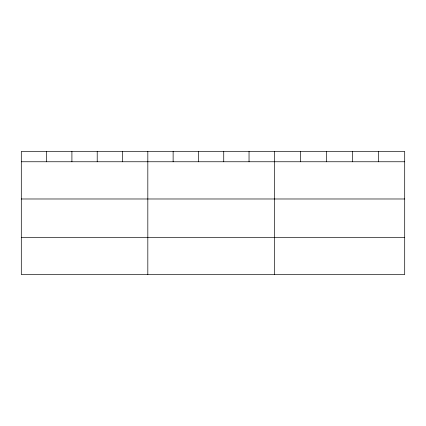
<?xml version="1.0" encoding="UTF-8"?>
<svg xmlns="http://www.w3.org/2000/svg" width="426" height="426" viewBox="0 0 426 426"><rect width="100%" height="100%" fill="white"/><g stroke="black" fill="none" stroke-linecap="round" stroke-linejoin="round"><path stroke-width="0.64" d="M404.7 198.985L404.7 151.438L21.3 151.438L21.3 274.562L404.7 274.562L404.7 198.985L21.3 198.985M21.3 161.758L404.7 161.758M21.3 237.335L404.7 237.335M378.629 151.438L378.629 161.758M352.558 151.438L352.558 161.758M326.486 151.438L326.486 161.758M300.415 151.438L300.415 161.758M274.344 151.438L274.344 274.562M249.04 151.438L249.04 161.758M223.735 151.438L223.735 161.758M198.431 151.438L198.431 161.758M173.126 151.438L173.126 161.758M147.822 151.438L147.822 274.562M122.518 151.438L122.518 161.758M97.213 151.438L97.213 161.758M71.909 151.438L71.909 161.758M46.604 151.438L46.604 161.758"/></g></svg>
